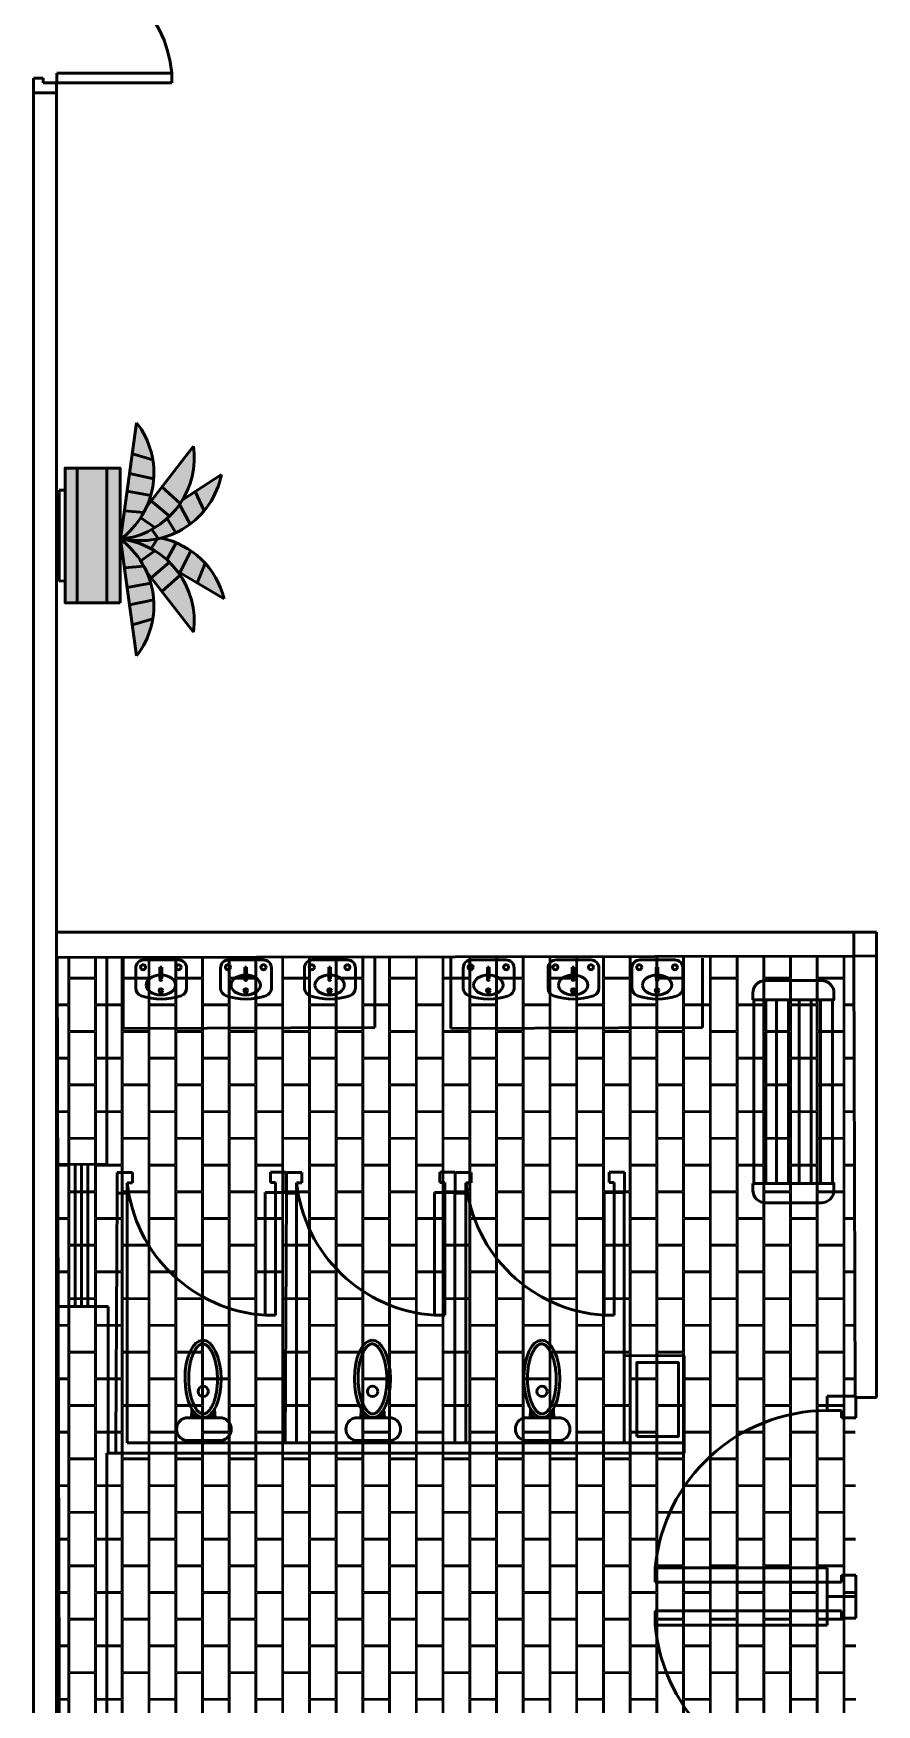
# Model space of a CAD drawing. Header units: feet. Extents: x 9 to 183943, y 42 to 62180.
# Drawn here: x 13810 to 14027.8, y 40719.9 to 41151.9 of the extents above; entities that cross this region are included whole.
import ezdxf

# ---------------------------------------------------------------- set-up
doc = ezdxf.new("R2010")
doc.units = ezdxf.units.FT
doc.header["$LTSCALE"] = 2.5
doc.header["$MEASUREMENT"] = 0
doc.layers.add('1', color=7, linetype='Continuous', lineweight=50)
doc.layers.add('3', color=7, linetype='Continuous', lineweight=30)

msp = doc.modelspace()

# ---------------------------------------------------------------- hatches: boundary and pattern name
at = {"layer": '3', "transparency": 33554559}
h = msp.add_hatch(color=256, dxfattribs=at)
h.dxf.hatch_style = 1
h.set_gradient(color1=(0, 255, 0), color2=(0, 255, 0), tint=1)
h.paths.add_polyline_path([(13840.83, 41000.55, -0.124616), (13836.66, 40990.99), (13835.55, 40999.01)])
h.paths.add_polyline_path([(13841.06, 41005.47, -0.058132), (13840.83, 41000.55), (13835.55, 40999.01), (13834.84, 41004.13)])
h.paths.add_polyline_path([(13840.31, 41009.76, -0.05132), (13841.06, 41005.47), (13834.84, 41004.13), (13834.21, 41008.65)])
h.paths.add_polyline_path([(13838.52, 41014.17, -0.056168), (13840.31, 41009.76), (13834.21, 41008.65), (13833.51, 41013.72)])
h.paths.add_polyline_path([(13838.52, 41014.17), (13833.51, 41013.72), (13832.48, 41021.1), (13833.05, 41020.66, -0.100904)])
h.paths.add_polyline_path([(13841.4, 41018.1), (13837.72, 41015.52, 0.090689), (13832.48, 41021.1, 0.007), (13833.07, 41021.17), (13833.31, 41021.02, -0.102151)])
h.paths.add_polyline_path([(13841.4, 41018.1, -0.056168), (13845.15, 41015.17), (13840.41, 41011.16), (13839.28, 41012.62, 0.038933), (13837.72, 41015.52)])
h.paths.add_polyline_path([(13845.15, 41015.17, -0.05132), (13847.93, 41011.82), (13843.2, 41007.56), (13840.41, 41011.16)])
h.paths.add_polyline_path([(13847.93, 41011.82, -0.058132), (13850.18, 41007.44), (13846.37, 41003.48), (13843.2, 41007.56)])
h.paths.add_polyline_path([(13850.18, 41007.44, -0.124616), (13851.32, 40997.07), (13846.37, 41003.48)])
h.paths.add_polyline_path([(13854.36, 41014.89, -0.124616), (13859.24, 41005.67), (13852.27, 41009.79)])
h.paths.add_polyline_path([(13854.36, 41014.89), (13852.27, 41009.79), (13847.83, 41012.43), (13850.65, 41018.13, -0.058132)])
h.paths.add_polyline_path([(13850.65, 41018.13), (13847.83, 41012.43), (13847.26, 41012.77, 0.048661), (13844.47, 41015.81), (13846.83, 41020.22, -0.05132)])
h.paths.add_polyline_path([(13846.83, 41020.22), (13844.47, 41015.81, 0.059131), (13840.37, 41018.69), (13842.03, 41021.2, 0.011737), (13843, 41021.42, -0.047396)])
h.paths.add_polyline_path([(13842.03, 41021.2), (13840.37, 41018.69, 0.088137), (13833.31, 41021.02), (13833.09, 41021.16, -0.002761), (13833.31, 41021.22, 0.103591)])
h.paths.add_polyline_path([(13840.56, 41023.63), (13842.28, 41021.25, -0.106611), (13833.31, 41021.22, -0.028748), (13835.71, 41021.69, 0.061754)])
h.paths.add_polyline_path([(13844.58, 41026.51), (13846.78, 41022.78, -0.056168), (13842.28, 41021.25), (13840.56, 41023.63, 0.058463)])
h.paths.add_polyline_path([(13851.77, 41033.43), (13854.07, 41028.43, -0.058132), (13850.51, 41025.03), (13847.73, 41030.1, 0.016797), (13848.5, 41031.3)])
h.paths.add_polyline_path([(13850.51, 41025.03, -0.05132), (13846.78, 41022.78), (13844.58, 41026.51, 0.056474), (13847.73, 41030.1)])
h.paths.add_polyline_path([(13858.56, 41037.85, -0.124616), (13854.07, 41028.43), (13851.77, 41033.43)])
h.paths.add_polyline_path([(13851.31, 41045.14, -0.184402), (13847.92, 41030.39), (13843.2, 41034.65)])
h.paths.add_polyline_path([(13847.92, 41030.39, -0.051401), (13845.14, 41027.04), (13840.4, 41031.04), (13843.2, 41034.65)])
h.paths.add_polyline_path([(13845.14, 41027.04, -0.056281), (13841.39, 41024.11), (13837.72, 41026.68, 0.039356), (13839.3, 41029.62), (13840.4, 41031.04)])
h.paths.add_polyline_path([(13841.39, 41024.11, -0.011327), (13840.56, 41023.63, -0.061754), (13835.71, 41021.69, 0.030458), (13833.17, 41021.18, -0.008214), (13832.48, 41021.1, 0.090777), (13837.72, 41026.68)])
h.paths.add_polyline_path([(13838.52, 41028.03, -0.109404), (13832.48, 41021.1), (13833.51, 41028.48)])
h.paths.add_polyline_path([(13840.31, 41032.44, -0.056168), (13838.52, 41028.03), (13833.51, 41028.48), (13834.21, 41033.55)])
h.paths.add_polyline_path([(13841.06, 41036.72, -0.05132), (13840.31, 41032.44), (13834.21, 41033.55), (13834.84, 41038.07)])
h.paths.add_polyline_path([(13840.83, 41041.64, -0.058132), (13841.06, 41036.72), (13834.84, 41038.07), (13835.55, 41043.18)])
h.paths.add_polyline_path([(13840.83, 41041.64), (13835.55, 41043.18), (13836.66, 41051.2, -0.124616)])
at = {"layer": '3'}
h = msp.add_hatch(color=256, dxfattribs=at)
h.dxf.hatch_style = 1
h.set_gradient(color1=(127, 63, 0), color2=(127, 63, 0), tint=1)
h.paths.add_polyline_path([(13829, 41004.69), (13832.4, 41004.69), (13832.4, 41039.5), (13828.99, 41039.5)])
h.paths.add_polyline_path([(13821.28, 41004.69), (13829, 41004.69), (13828.99, 41039.5), (13821.27, 41039.5)])
h.paths.add_polyline_path([(13821.27, 41039.5), (13818.17, 41039.5), (13818.17, 41004.69), (13821.28, 41004.69)])
at = {"layer": '3', "transparency": 33554500}
h = msp.add_hatch(dxfattribs=at)
h.set_pattern_fill('AR-B816C', color=18, scale=0.863182, angle=90)
h.set_pattern_definition([(90, (157811.894, 1408.6144), (-6.90545773, 6.90545773), [13.4872221, -0.3236933]), (90, (157811.5706, 1401.709), (-6.90545773, 6.90545773), [13.4872221, -0.3236933]), (180, (157811.894, 1408.6144), (-6.90545773, -6.90545773), [-7.22915106, 6.5817644]), (180, (157811.894, 1408.291), (-6.90545773, -6.90545773), [-7.22915106, 6.5817644])])
h.paths.add_polyline_path([(13817.01, 40602.96), (14022.83, 40603.3), (14021.93, 40913.36), (13816.1, 40913.01)])

# ---------------------------------------------------------------- linework, layer by layer
at = {"layer": '1'}
for p, q in [((13810, 41136.5), (13810, 41140.33)), ((13810, 41140.33), (13812.49, 41140.33)), ((13812.49, 41140.33), (13812.49, 41139.05)), ((13812.49, 41139.05), (13815.05, 41139.05)), ((13845.74, 41139.05), (13815.05, 41139.05)), ((13816, 41141.61), (13815.99, 41136.52)), ((13815.99, 41139.05), (13816, 40556.82)), ((13816, 41141.61), (13845.74, 41141.61)), ((13845.74, 41141.61), (13845.74, 41139.05)), ((13815.99, 41136.52), (13810, 41136.5)), ((13810, 40555.56), (13810, 41136.5)), ((13836.66, 41051.2), (13832.48, 41021.1)), ((13835.55, 41043.18), (13840.83, 41041.64)), ((13851.31, 41045.14), (13839.28, 41029.59)), ((13821.28, 41004.69), (13821.27, 41039.5)), ((13829, 41004.69), (13828.99, 41039.5)), ((13834.84, 41038.07), (13841.06, 41036.72)), ((13816.62, 41033.77), (13818.17, 41033.78)), ((13816.62, 41010.31), (13816.62, 41033.77)), ((13843.2, 41034.65), (13847.92, 41030.39)), ((13858.56, 41037.85), (13848.5, 41031.3)), ((13834.21, 41033.55), (13840.31, 41032.44)), ((13840.4, 41031.04), (13845.14, 41027.04)), ((13847.73, 41030.1), (13850.51, 41025.03)), ((13851.77, 41033.43), (13854.07, 41028.43)), ((13833.51, 41028.48), (13838.52, 41028.03)), ((13837.71, 41026.68), (13841.39, 41024.11)), ((13844.58, 41026.51), (13846.78, 41022.78)), ((13836.66, 40990.99), (13832.48, 41021.1)), ((13833.05, 41020.66), (13832.48, 41021.1)), ((13833.31, 41021.02), (13833.09, 41021.16)), ((13840.37, 41018.69), (13842.03, 41021.2)), ((13840.56, 41023.63), (13842.28, 41021.25)), ((13837.72, 41015.52), (13841.4, 41018.1)), ((13844.47, 41015.81), (13846.83, 41020.22)), ((13847.83, 41012.43), (13850.65, 41018.13)), ((13833.51, 41013.72), (13838.52, 41014.17)), ((13851.32, 40997.07), (13839.28, 41012.62)), ((13840.41, 41011.16), (13845.15, 41015.17)), ((13859.24, 41005.67), (13847.26, 41012.77)), ((13852.27, 41009.79), (13854.36, 41014.89)), ((13818.17, 41010.4), (13816.62, 41010.31)), ((13834.21, 41008.65), (13840.31, 41009.76)), ((13843.2, 41007.56), (13847.93, 41011.82)), ((13834.84, 41004.13), (13841.06, 41005.47)), ((13835.55, 40999.01), (13840.83, 41000.55)), ((13816, 40919.5), (14027.8, 40919.5)), ((14021.93, 40919.5), (14021.3, 40919.5)), ((14021.93, 40913.36), (14021.93, 40919.5)), ((14027.8, 40891.93), (14027.8, 40919.5)), ((13828.96, 40859.58), (13828.96, 40913.01)), ((13833.2, 40913.03), (13833.2, 40894.64)), ((13898.23, 40894.88), (13898.23, 40912.78)), ((13917.79, 40913.03), (13917.79, 40894.64)), ((13982.82, 40894.88), (13982.82, 40912.78)), ((14021.93, 40913.36), (14027.8, 40913.4)), ((13842.68, 40907.63), (13842.68, 40910.48)), ((13842.68, 40910.48), (13843.16, 40910.48)), ((13843.16, 40910.48), (13843.16, 40907.63)), ((13864.6, 40907.63), (13864.6, 40910.48)), ((13864.6, 40910.48), (13865.08, 40910.48)), ((13865.08, 40910.48), (13865.08, 40907.63)), ((13886.28, 40907.63), (13886.28, 40910.48)), ((13886.28, 40910.48), (13886.75, 40910.48)), ((13886.75, 40910.48), (13886.75, 40907.63)), ((13927.27, 40907.63), (13927.27, 40910.48)), ((13927.27, 40910.48), (13927.75, 40910.48)), ((13927.75, 40910.48), (13927.75, 40907.63)), ((13949.19, 40907.63), (13949.19, 40910.48)), ((13949.19, 40910.48), (13949.67, 40910.48)), ((13949.67, 40910.48), (13949.67, 40907.63)), ((13970.87, 40907.63), (13970.87, 40910.48)), ((13970.87, 40910.48), (13971.34, 40910.48)), ((13971.34, 40910.48), (13971.34, 40907.63)), ((13843.16, 40907.63), (13842.68, 40907.63)), ((13865.08, 40907.63), (13864.6, 40907.63)), ((13886.75, 40907.63), (13886.28, 40907.63)), ((13927.75, 40907.63), (13927.27, 40907.63)), ((13949.67, 40907.63), (13949.19, 40907.63)), ((13971.34, 40907.63), (13970.87, 40907.63)), ((13833.2, 40894.64), (13898.23, 40894.88)), ((13917.79, 40894.64), (13982.82, 40894.88)), ((14027.8, 40891.93), (14027.8, 40799.23)), ((13828.96, 40859.58), (13816.26, 40859.5)), ((13820.8, 40822.75), (13820.8, 40859.15)), ((13822.42, 40822.75), (13822.42, 40859.15)), ((13824.05, 40822.75), (13824.05, 40859.15)), ((13831.59, 40852.11), (13831.59, 40857.39)), ((13831.59, 40857.39), (13835.55, 40857.39)), ((13835.55, 40857.39), (13835.55, 40854.75)), ((13875.16, 40857.49), (13871.2, 40857.49)), ((13871.2, 40857.49), (13871.2, 40854.85)), ((13875.16, 40852.21), (13875.16, 40857.49)), ((13875.34, 40852.11), (13875.34, 40857.39)), ((13875.34, 40857.39), (13879.3, 40857.39)), ((13879.3, 40857.39), (13879.3, 40854.75)), ((13918.92, 40857.49), (13914.96, 40857.49)), ((13914.96, 40857.49), (13914.96, 40854.85)), ((13918.92, 40852.21), (13918.92, 40857.49)), ((13919.1, 40857.39), (13923.06, 40857.39)), ((13923.06, 40857.39), (13923.06, 40854.75)), ((13962.68, 40857.49), (13958.72, 40857.49)), ((13958.72, 40857.49), (13958.72, 40854.85)), ((13962.68, 40852.21), (13962.68, 40857.49)), ((13835.55, 40854.75), (13834.23, 40854.75)), ((13834.23, 40854.75), (13834.23, 40852.11)), ((13869.88, 40852.21), (13869.88, 40820.53)), ((13872.52, 40852.21), (13869.88, 40852.21)), ((13871.2, 40854.85), (13872.52, 40854.85)), ((13872.52, 40854.85), (13872.52, 40852.21)), ((13872.52, 40820.53), (13872.52, 40852.21)), ((13872.52, 40852.21), (13875.16, 40852.21)), ((13879.3, 40854.75), (13877.98, 40854.75)), ((13877.98, 40854.75), (13877.98, 40852.11)), ((13913.64, 40852.21), (13913.64, 40820.53)), ((13916.28, 40852.21), (13913.64, 40852.21)), ((13914.96, 40854.85), (13916.28, 40854.85)), ((13916.28, 40854.85), (13916.28, 40852.21)), ((13916.28, 40820.53), (13916.28, 40852.21)), ((13916.28, 40852.21), (13918.92, 40852.21)), ((13918.85, 40852.21), (13918.85, 40787.54)), ((13923.06, 40854.75), (13921.74, 40854.75)), ((13921.74, 40854.75), (13921.74, 40852.11)), ((13957.4, 40852.21), (13957.4, 40820.53)), ((13960.04, 40852.21), (13957.4, 40852.21)), ((13958.72, 40854.85), (13960.04, 40854.85)), ((13960.04, 40854.85), (13960.04, 40852.21)), ((13960.04, 40820.53), (13960.04, 40852.21)), ((13960.04, 40852.21), (13962.68, 40852.21)), ((13962.61, 40852.21), (13962.61, 40787.54)), ((13831.59, 40852.11), (13831.29, 40787.54)), ((13834.23, 40852.11), (13831.59, 40852.11)), ((13834.18, 40787.54), (13834.23, 40852.11)), ((13834.23, 40852.11), (13834.23, 40852.11)), ((13875.34, 40852.11), (13875.05, 40787.54)), ((13877.98, 40852.11), (13875.34, 40852.11)), ((13877.94, 40787.54), (13877.98, 40852.11)), ((13877.98, 40852.11), (13877.98, 40852.11)), ((13921.74, 40852.11), (13919.1, 40852.11)), ((13921.7, 40787.54), (13921.74, 40852.11)), ((13921.74, 40852.11), (13921.74, 40852.11)), ((13816.37, 40822.75), (13829.3, 40822.75)), ((13829.3, 40822.75), (13829.3, 40784.86)), ((13869.88, 40820.53), (13872.52, 40820.53)), ((13913.64, 40820.53), (13916.28, 40820.53)), ((13957.4, 40820.53), (13960.04, 40820.53)), ((13962.61, 40810.15), (13978.07, 40810.07)), ((13978.07, 40810.07), (13978.07, 40787.54)), ((13850.83, 40794), (13850.92, 40796.26)), ((13856.92, 40794.02), (13856.79, 40796.26)), ((13894.59, 40794), (13894.68, 40796.26)), ((13900.68, 40794.02), (13900.55, 40796.26)), ((13938.35, 40794), (13938.44, 40796.26)), ((13944.44, 40794.02), (13944.31, 40796.26)), ((14015.03, 40799.59), (14022.43, 40799.59)), ((14015.03, 40795.89), (14015.03, 40799.59)), ((14022.43, 40799.59), (14022.43, 40794.04)), ((14027.8, 40799.23), (14022.58, 40799.22)), ((13850.95, 40794), (13851.04, 40796.02)), ((13856.8, 40794.02), (13856.63, 40796.02)), ((13894.71, 40794), (13894.8, 40796.02)), ((13900.56, 40794.02), (13900.39, 40796.02)), ((13938.46, 40794), (13938.55, 40796.02)), ((13944.32, 40794.02), (13944.15, 40796.02)), ((14015.03, 40795.89), (14015.03, 40795.89)), ((14018.73, 40795.89), (14015.03, 40795.89)), ((14018.73, 40794.04), (14018.73, 40795.89)), ((14022.43, 40794.04), (14018.73, 40794.04)), ((13831.27, 40784.86), (13831.29, 40787.54)), ((13875.1, 40787.54), (13834.18, 40787.54)), ((13875.1, 40787.54), (13920.27, 40787.54)), ((13978.07, 40787.54), (13920.27, 40787.54)), ((13978.07, 40784.86), (13978.07, 40787.54)), ((13828.96, 40747.88), (13828.96, 40784.86)), ((13831.27, 40784.86), (13828.96, 40784.86)), ((13875.03, 40784.86), (13831.27, 40784.86)), ((13875.03, 40784.86), (13920.24, 40784.86)), ((13920.24, 40784.86), (13978.07, 40784.86)), ((14015.03, 40755.2), (13970.64, 40755.2)), ((13970.64, 40755.2), (13970.64, 40751.5)), ((14015.03, 40751.5), (14015.03, 40755.2)), ((14022.47, 40753.35), (14018.73, 40753.35)), ((14018.73, 40753.35), (14018.73, 40751.5)), ((14022.47, 40747.61), (14022.47, 40753.35)), ((13970.64, 40751.5), (14015.03, 40751.5)), ((14018.73, 40751.5), (14015.03, 40751.5)), ((14015.03, 40751.5), (14015.03, 40747.8)), ((13828.96, 40748.4), (13828.96, 40711.43)), ((14015.03, 40747.8), (14022.47, 40747.8)), ((14015.03, 40747.8), (14022.47, 40747.8)), ((14015.03, 40744.1), (14015.03, 40747.8)), ((14022.47, 40747.97), (14022.47, 40742.25)), ((13970.64, 40740.4), (13970.64, 40744.1)), ((13970.64, 40744.1), (14015.03, 40744.1)), ((14015.03, 40740.4), (13970.64, 40740.4)), ((14015.03, 40744.1), (14015.03, 40740.4)), ((14018.73, 40744.1), (14015.03, 40744.1)), ((14018.73, 40742.25), (14018.73, 40744.1)), ((14022.47, 40742.25), (14018.73, 40742.25))]:
    msp.add_line(p, q, dxfattribs=at)
for points in [[(13832.4, 41004.69), (13832.4, 41039.5), (13818.17, 41039.5), (13818.17, 41004.69)], [(13996.07, 40902.08), (13996.07, 40854.59), (13999.18, 40854.59), (13999.18, 40902.08)], [(14001.94, 40902.08), (14001.94, 40854.59), (14005.05, 40854.59), (14005.05, 40902.08)], [(14007.81, 40902.08), (14007.81, 40854.59), (14010.92, 40854.59), (14010.92, 40902.08)], [(14013.33, 40902.08), (14013.33, 40854.59), (14016.44, 40854.59), (14016.44, 40902.08)], [(13965.83, 40789.18), (13965.83, 40808.27), (13976.63, 40808.27), (13976.63, 40789.18)]]:
    msp.add_lwpolyline(points, close=True, dxfattribs=at)
msp.add_lwpolyline([(14022.56, 40701.56), (14022.83, 40603.3), (13817.01, 40602.96), (13816.1, 40913.01), (14021.93, 40913.36), (14022.26, 40799.59)], dxfattribs=at)
for points in [[(13847.46, 40912.38), (13838.54, 40912.38, 0.414214), (13836.42, 40910.27), (13836.42, 40905.1, 0.320465), (13837.85, 40903.1, 0.166667), (13848.15, 40903.1, 0.320465), (13849.57, 40905.1), (13849.57, 40910.27, 0.414214)], [(13869.38, 40912.38), (13860.45, 40912.38, 0.414214), (13858.34, 40910.27), (13858.34, 40905.1, 0.320465), (13859.77, 40903.1, 0.166667), (13870.07, 40903.1, 0.320465), (13871.49, 40905.1), (13871.49, 40910.27, 0.414214)], [(13891.06, 40912.38), (13882.13, 40912.38, 0.414214), (13880.02, 40910.27), (13880.02, 40905.1, 0.320465), (13881.44, 40903.1, 0.166667), (13891.74, 40903.1, 0.320465), (13893.17, 40905.1), (13893.17, 40910.27, 0.414214)], [(13932.05, 40912.38), (13923.13, 40912.38, 0.414214), (13921.02, 40910.27), (13921.02, 40905.1, 0.320465), (13922.44, 40903.1, 0.166667), (13932.74, 40903.1, 0.320465), (13934.17, 40905.1), (13934.17, 40910.27, 0.414214)], [(13953.97, 40912.38), (13945.05, 40912.38, 0.414214), (13942.93, 40910.27), (13942.93, 40905.1, 0.320465), (13944.36, 40903.1, 0.166667), (13954.66, 40903.1, 0.320465), (13956.09, 40905.1), (13956.09, 40910.27, 0.414214)], [(13975.65, 40912.38), (13966.72, 40912.38, 0.414214), (13964.61, 40910.27), (13964.61, 40905.1, 0.320465), (13966.04, 40903.1, 0.166667), (13976.33, 40903.1, 0.320465), (13977.76, 40905.1), (13977.76, 40910.27, 0.414214)], [(13995.85, 40902.08), (13995.85, 40903.81, -0.414214), (13999.1, 40907.06), (14013.55, 40907.06, -0.414214), (14016.8, 40903.81), (14016.8, 40902.08)], [(13995.85, 40854.59), (13995.85, 40852.86, 0.414214), (13999.1, 40849.61), (14013.55, 40849.61, 0.414214), (14016.8, 40852.86), (14016.8, 40854.59)]]:
    msp.add_lwpolyline(points, format="xyb", close=True, dxfattribs=at)
for points in [[(13849.32, 40794.02), (13858.73, 40794.02, -0.8), (13858.73, 40788.14), (13849.32, 40788.14, -0.8), (13849.32, 40794.02)], [(13893.08, 40794.02), (13902.49, 40794.02, -0.8), (13902.49, 40788.14), (13893.08, 40788.14, -0.8), (13893.08, 40794.02)], [(13936.84, 40794.02), (13946.25, 40794.02, -0.8), (13946.25, 40788.14), (13936.84, 40788.14, -0.8), (13936.84, 40794.02)]]:
    msp.add_lwpolyline(points, format="xyb", dxfattribs=at)
for centre, radius in [((13838.33, 40910.48), 0.653), ((13847.51, 40910.48), 0.653), ((13860.24, 40910.48), 0.653), ((13869.43, 40910.48), 0.653), ((13881.92, 40910.48), 0.653), ((13891.11, 40910.48), 0.653), ((13922.92, 40910.48), 0.653), ((13932.11, 40910.48), 0.653), ((13944.84, 40910.48), 0.653), ((13954.03, 40910.48), 0.653), ((13966.51, 40910.48), 0.653), ((13975.7, 40910.48), 0.653), ((13842.92, 40904.46), 0.475), ((13842.92, 40907.31), 0.238), ((13864.84, 40904.46), 0.475), ((13864.84, 40907.31), 0.238), ((13886.51, 40904.46), 0.475), ((13886.51, 40907.31), 0.238), ((13927.51, 40904.46), 0.475), ((13927.51, 40907.31), 0.238), ((13949.43, 40904.46), 0.475), ((13949.43, 40907.31), 0.238), ((13971.11, 40904.46), 0.475), ((13971.11, 40907.31), 0.238), ((13853.86, 40800.84), 1.33), ((13897.62, 40800.84), 1.33), ((13941.38, 40800.84), 1.33), ((13851.55, 40794.56), 0.27), ((13856.14, 40794.56), 0.27), ((13895.3, 40794.56), 0.27), ((13899.9, 40794.56), 0.27), ((13939.06, 40794.56), 0.27), ((13943.65, 40794.56), 0.27)]:
    msp.add_circle(centre, radius, dxfattribs=at)
for centre, radius, start, end in [((13814.97, 41138.85), 30.89, 5.1254, 89.8537), ((13819.86, 41038.19), 21.25, 306.4495, 37.7557), ((13830.3, 41042.2), 21.22, 284.7772, 7.9555), ((13837.72, 41042.01), 21.25, 257.4005, 348.7067), ((13830.3, 41042.2), 21.22, 275.9052, 277.7876), ((13819.86, 41004), 21.25, 322.2443, 53.5505), ((13838.59, 41000.63), 21.25, 97.7932, 105.0128), ((13830.27, 40999.99), 21.25, 352.1109, 81.7731), ((13838.59, 41000.63), 21.25, 13.7066, 78.0333), ((13872.42, 40858.85), 38.41, 186.1273, 266.2156), ((13916.18, 40858.85), 38.41, 186.1273, 266.2156), ((13959.94, 40858.85), 38.41, 186.1273, 266.2156), ((14015.15, 40751.21), 44.69, 90.1463, 174.8746), ((14015.15, 40744.39), 44.69, 185.1254, 269.8537)]:
    msp.add_arc(centre, radius, start, end, dxfattribs=at)
for centre, major_axis, ratio in [((13842.92, 40905.88), (-3.8, 0), 0.675676), ((13864.84, 40905.88), (-3.8, 0), 0.675676), ((13886.51, 40905.88), (-3.8, 0), 0.675676), ((13927.51, 40905.88), (-3.8, 0), 0.675676), ((13949.43, 40905.88), (-3.8, 0), 0.675676), ((13971.11, 40905.88), (-3.8, 0), 0.675676), ((13853.82, 40804.06), (-0.08, 10.01), 0.466124), ((13897.58, 40804.06), (-0.08, 10.01), 0.466124), ((13941.34, 40804.06), (-0.08, 10.01), 0.466124)]:
    msp.add_ellipse(centre, major_axis=major_axis, ratio=ratio, dxfattribs=at)
for points in [[(13853.75, 40813.12), (13853.72, 40813.12), (13853.7, 40813.12), (13853.64, 40813.12), (13853.61, 40813.11), (13853.56, 40813.11), (13853.53, 40813.1), (13853.48, 40813.09), (13853.45, 40813.08), (13853.39, 40813.07), (13853.37, 40813.06), (13853.31, 40813.04), (13853.28, 40813.03), (13853.22, 40813.01), (13853.19, 40812.99), (13853.13, 40812.96), (13853.1, 40812.95), (13853.04, 40812.92), (13853.01, 40812.9), (13852.94, 40812.86), (13852.91, 40812.84), (13852.85, 40812.79), (13852.82, 40812.77), (13852.75, 40812.72), (13852.72, 40812.69), (13852.65, 40812.64), (13852.62, 40812.61), (13852.55, 40812.55), (13852.52, 40812.52), (13852.45, 40812.45), (13852.41, 40812.41), (13852.35, 40812.34), (13852.31, 40812.3), (13852.23, 40812.21), (13852.18, 40812.15), (13852.09, 40812.03), (13852.04, 40811.97), (13851.95, 40811.83), (13851.9, 40811.77), (13851.81, 40811.62), (13851.76, 40811.55), (13851.67, 40811.39), (13851.63, 40811.31), (13851.54, 40811.15), (13851.49, 40811.06), (13851.41, 40810.89), (13851.36, 40810.8), (13851.28, 40810.62), (13851.24, 40810.52), (13851.16, 40810.33), (13851.12, 40810.23), (13851.04, 40810.03), (13851, 40809.93), (13850.92, 40809.68), (13850.87, 40809.53), (13850.78, 40809.23), (13850.73, 40809.08), (13850.65, 40808.76), (13850.61, 40808.6), (13850.53, 40808.27), (13850.49, 40808.11), (13850.43, 40807.77), (13850.39, 40807.6), (13850.33, 40807.25), (13850.31, 40807.08), (13850.26, 40806.73), (13850.24, 40806.55), (13850.2, 40806.19), (13850.18, 40806), (13850.15, 40805.64), (13850.14, 40805.45), (13850.12, 40805.08), (13850.11, 40804.9), (13850.1, 40804.53), (13850.1, 40804.34), (13850.1, 40803.97), (13850.1, 40803.78), (13850.11, 40803.41), (13850.12, 40803.22), (13850.14, 40802.85), (13850.16, 40802.67), (13850.19, 40802.3), (13850.2, 40802.12), (13850.25, 40801.76), (13850.27, 40801.58), (13850.32, 40801.22), (13850.35, 40801.04), (13850.41, 40800.7), (13850.44, 40800.52), (13850.51, 40800.18), (13850.54, 40800.01), (13850.62, 40799.68), (13850.66, 40799.52), (13850.75, 40799.2), (13850.8, 40799.05), (13850.89, 40798.74), (13850.94, 40798.59), (13851.04, 40798.3), (13851.09, 40798.16), (13851.2, 40797.88), (13851.26, 40797.75), (13851.37, 40797.49), (13851.43, 40797.36), (13851.55, 40797.12), (13851.61, 40797), (13851.73, 40796.79), (13851.78, 40796.7), (13851.89, 40796.53), (13851.94, 40796.44), (13852.05, 40796.28), (13852.11, 40796.21), (13852.22, 40796.06), (13852.27, 40795.99), (13852.38, 40795.86), (13852.44, 40795.8), (13852.54, 40795.69), (13852.58, 40795.65), (13852.67, 40795.56), (13852.72, 40795.52), (13852.8, 40795.45), (13852.85, 40795.41), (13852.93, 40795.35), (13852.98, 40795.32), (13853.06, 40795.26), (13853.1, 40795.24), (13853.18, 40795.19), (13853.21, 40795.18), (13853.28, 40795.14), (13853.31, 40795.13), (13853.38, 40795.1), (13853.41, 40795.09), (13853.47, 40795.07), (13853.51, 40795.06), (13853.57, 40795.04), (13853.6, 40795.03), (13853.66, 40795.02), (13853.69, 40795.01), (13853.75, 40795.01), (13853.78, 40795), (13853.84, 40795), (13853.86, 40795), (13853.92, 40795), (13853.95, 40795), (13854.01, 40795.01), (13854.04, 40795.01), (13854.1, 40795.02), (13854.13, 40795.02), (13854.19, 40795.04), (13854.22, 40795.04), (13854.28, 40795.06), (13854.31, 40795.07), (13854.38, 40795.1), (13854.41, 40795.11), (13854.47, 40795.14), (13854.5, 40795.15), (13854.57, 40795.19), (13854.61, 40795.21), (13854.67, 40795.25), (13854.71, 40795.27), (13854.78, 40795.32), (13854.81, 40795.34), (13854.88, 40795.4), (13854.92, 40795.42), (13854.99, 40795.48), (13855.03, 40795.52), (13855.1, 40795.58), (13855.14, 40795.62), (13855.21, 40795.69), (13855.25, 40795.73), (13855.32, 40795.81), (13855.36, 40795.85), (13855.43, 40795.94), (13855.47, 40795.99), (13855.54, 40796.08), (13855.58, 40796.13), (13855.67, 40796.25), (13855.72, 40796.32), (13855.82, 40796.48), (13855.87, 40796.55), (13855.96, 40796.72), (13856.01, 40796.8), (13856.11, 40796.98), (13856.15, 40797.07), (13856.25, 40797.26), (13856.29, 40797.35), (13856.38, 40797.55), (13856.42, 40797.65), (13856.51, 40797.86), (13856.55, 40797.97), (13856.63, 40798.19), (13856.67, 40798.3), (13856.75, 40798.53), (13856.79, 40798.64), (13856.86, 40798.88), (13856.89, 40799), (13856.96, 40799.24), (13856.99, 40799.37), (13857.07, 40799.66), (13857.11, 40799.84), (13857.18, 40800.19), (13857.22, 40800.38), (13857.29, 40800.74), (13857.32, 40800.93), (13857.37, 40801.31), (13857.39, 40801.5), (13857.44, 40801.88), (13857.46, 40802.08), (13857.49, 40802.47), (13857.5, 40802.66), (13857.52, 40803.06), (13857.53, 40803.26), (13857.54, 40803.65), (13857.54, 40803.85), (13857.54, 40804.25), (13857.53, 40804.45), (13857.52, 40804.85), (13857.51, 40805.04), (13857.49, 40805.44), (13857.47, 40805.64), (13857.43, 40806.03), (13857.41, 40806.22), (13857.36, 40806.61), (13857.34, 40806.8), (13857.28, 40807.17), (13857.25, 40807.36), (13857.18, 40807.73), (13857.14, 40807.91), (13857.06, 40808.26), (13857.02, 40808.44), (13856.93, 40808.78), (13856.88, 40808.95), (13856.78, 40809.28), (13856.73, 40809.44), (13856.62, 40809.76), (13856.57, 40809.91), (13856.45, 40810.21), (13856.39, 40810.35), (13856.27, 40810.63), (13856.21, 40810.77), (13856.09, 40811), (13856.04, 40811.1), (13855.93, 40811.3), (13855.87, 40811.4), (13855.76, 40811.58), (13855.71, 40811.67), (13855.59, 40811.83), (13855.53, 40811.91), (13855.42, 40812.07), (13855.36, 40812.14), (13855.26, 40812.26), (13855.21, 40812.31), (13855.12, 40812.41), (13855.07, 40812.46), (13854.98, 40812.55), (13854.93, 40812.59), (13854.84, 40812.67), (13854.79, 40812.71), (13854.7, 40812.78), (13854.66, 40812.81), (13854.58, 40812.86), (13854.54, 40812.88), (13854.47, 40812.92), (13854.43, 40812.94), (13854.37, 40812.98), (13854.33, 40812.99), (13854.26, 40813.02), (13854.23, 40813.03), (13854.17, 40813.06), (13854.13, 40813.07), (13854.07, 40813.08), (13854.04, 40813.09), (13853.98, 40813.1), (13853.95, 40813.11), (13853.88, 40813.12), (13853.85, 40813.12), (13853.8, 40813.12), (13853.77, 40813.12), (13853.75, 40813.12)], [(13897.51, 40813.12), (13897.48, 40813.12), (13897.45, 40813.12), (13897.4, 40813.12), (13897.37, 40813.11), (13897.32, 40813.11), (13897.29, 40813.1), (13897.24, 40813.09), (13897.21, 40813.08), (13897.15, 40813.07), (13897.12, 40813.06), (13897.07, 40813.04), (13897.04, 40813.03), (13896.98, 40813.01), (13896.95, 40812.99), (13896.89, 40812.96), (13896.86, 40812.95), (13896.8, 40812.92), (13896.77, 40812.9), (13896.7, 40812.86), (13896.67, 40812.84), (13896.61, 40812.79), (13896.57, 40812.77), (13896.51, 40812.72), (13896.48, 40812.69), (13896.41, 40812.64), (13896.38, 40812.61), (13896.31, 40812.55), (13896.28, 40812.52), (13896.21, 40812.45), (13896.17, 40812.41), (13896.11, 40812.34), (13896.07, 40812.3), (13895.99, 40812.21), (13895.94, 40812.15), (13895.85, 40812.03), (13895.8, 40811.97), (13895.71, 40811.83), (13895.66, 40811.77), (13895.57, 40811.62), (13895.52, 40811.55), (13895.43, 40811.39), (13895.38, 40811.31), (13895.3, 40811.15), (13895.25, 40811.06), (13895.17, 40810.89), (13895.12, 40810.8), (13895.04, 40810.62), (13895, 40810.52), (13894.92, 40810.33), (13894.88, 40810.23), (13894.8, 40810.03), (13894.76, 40809.93), (13894.68, 40809.68), (13894.63, 40809.53), (13894.53, 40809.23), (13894.49, 40809.08), (13894.41, 40808.76), (13894.36, 40808.6), (13894.29, 40808.27), (13894.25, 40808.11), (13894.18, 40807.77), (13894.15, 40807.6), (13894.09, 40807.25), (13894.07, 40807.08), (13894.02, 40806.73), (13894, 40806.55), (13893.96, 40806.19), (13893.94, 40806), (13893.91, 40805.64), (13893.9, 40805.45), (13893.88, 40805.08), (13893.87, 40804.9), (13893.86, 40804.53), (13893.86, 40804.34), (13893.86, 40803.97), (13893.86, 40803.78), (13893.87, 40803.41), (13893.88, 40803.22), (13893.9, 40802.85), (13893.91, 40802.67), (13893.95, 40802.3), (13893.96, 40802.12), (13894, 40801.76), (13894.03, 40801.58), (13894.08, 40801.22), (13894.11, 40801.04), (13894.17, 40800.7), (13894.2, 40800.52), (13894.27, 40800.18), (13894.3, 40800.01), (13894.38, 40799.68), (13894.42, 40799.52), (13894.51, 40799.2), (13894.55, 40799.05), (13894.65, 40798.74), (13894.7, 40798.59), (13894.8, 40798.3), (13894.85, 40798.16), (13894.96, 40797.88), (13895.02, 40797.75), (13895.13, 40797.49), (13895.19, 40797.36), (13895.31, 40797.12), (13895.37, 40797), (13895.49, 40796.79), (13895.54, 40796.7), (13895.65, 40796.53), (13895.7, 40796.44), (13895.81, 40796.28), (13895.87, 40796.21), (13895.98, 40796.06), (13896.03, 40795.99), (13896.14, 40795.86), (13896.2, 40795.8), (13896.3, 40795.69), (13896.34, 40795.65), (13896.43, 40795.56), (13896.48, 40795.52), (13896.56, 40795.45), (13896.61, 40795.41), (13896.69, 40795.35), (13896.74, 40795.32), (13896.82, 40795.26), (13896.86, 40795.24), (13896.94, 40795.19), (13896.97, 40795.18), (13897.04, 40795.14), (13897.07, 40795.13), (13897.14, 40795.1), (13897.17, 40795.09), (13897.23, 40795.07), (13897.26, 40795.06), (13897.33, 40795.04), (13897.36, 40795.03), (13897.42, 40795.02), (13897.45, 40795.01), (13897.51, 40795.01), (13897.54, 40795), (13897.59, 40795), (13897.62, 40795), (13897.68, 40795), (13897.71, 40795), (13897.77, 40795.01), (13897.8, 40795.01), (13897.86, 40795.02), (13897.89, 40795.02), (13897.95, 40795.04), (13897.98, 40795.04), (13898.04, 40795.06), (13898.07, 40795.07), (13898.13, 40795.1), (13898.17, 40795.11), (13898.23, 40795.14), (13898.26, 40795.15), (13898.33, 40795.19), (13898.36, 40795.21), (13898.43, 40795.25), (13898.47, 40795.27), (13898.54, 40795.32), (13898.57, 40795.34), (13898.64, 40795.4), (13898.68, 40795.42), (13898.75, 40795.48), (13898.79, 40795.52), (13898.86, 40795.58), (13898.9, 40795.62), (13898.97, 40795.69), (13899.01, 40795.73), (13899.08, 40795.81), (13899.12, 40795.85), (13899.19, 40795.94), (13899.23, 40795.99), (13899.3, 40796.08), (13899.34, 40796.13), (13899.43, 40796.25), (13899.48, 40796.32), (13899.58, 40796.48), (13899.63, 40796.55), (13899.72, 40796.72), (13899.77, 40796.8), (13899.87, 40796.98), (13899.91, 40797.07), (13900.01, 40797.26), (13900.05, 40797.35), (13900.14, 40797.55), (13900.18, 40797.65), (13900.27, 40797.86), (13900.31, 40797.97), (13900.39, 40798.19), (13900.43, 40798.3), (13900.51, 40798.53), (13900.55, 40798.64), (13900.62, 40798.88), (13900.65, 40799), (13900.72, 40799.24), (13900.75, 40799.37), (13900.83, 40799.66), (13900.87, 40799.84), (13900.94, 40800.19), (13900.98, 40800.38), (13901.04, 40800.74), (13901.07, 40800.93), (13901.13, 40801.31), (13901.15, 40801.5), (13901.2, 40801.88), (13901.22, 40802.08), (13901.25, 40802.47), (13901.26, 40802.66), (13901.28, 40803.06), (13901.29, 40803.26), (13901.3, 40803.65), (13901.3, 40803.85), (13901.3, 40804.25), (13901.29, 40804.45), (13901.28, 40804.85), (13901.27, 40805.04), (13901.24, 40805.44), (13901.23, 40805.64), (13901.19, 40806.03), (13901.17, 40806.22), (13901.12, 40806.61), (13901.1, 40806.8), (13901.04, 40807.17), (13901.01, 40807.36), (13900.94, 40807.73), (13900.9, 40807.91), (13900.82, 40808.26), (13900.78, 40808.44), (13900.69, 40808.78), (13900.64, 40808.95), (13900.54, 40809.28), (13900.49, 40809.44), (13900.38, 40809.76), (13900.33, 40809.91), (13900.21, 40810.21), (13900.15, 40810.35), (13900.03, 40810.63), (13899.97, 40810.77), (13899.85, 40811), (13899.8, 40811.1), (13899.69, 40811.3), (13899.63, 40811.4), (13899.52, 40811.58), (13899.46, 40811.67), (13899.35, 40811.83), (13899.29, 40811.91), (13899.18, 40812.07), (13899.12, 40812.14), (13899.02, 40812.26), (13898.97, 40812.31), (13898.88, 40812.41), (13898.83, 40812.46), (13898.74, 40812.55), (13898.69, 40812.59), (13898.6, 40812.67), (13898.55, 40812.71), (13898.46, 40812.78), (13898.42, 40812.81), (13898.34, 40812.86), (13898.3, 40812.88), (13898.23, 40812.92), (13898.19, 40812.94), (13898.12, 40812.98), (13898.09, 40812.99), (13898.02, 40813.02), (13897.99, 40813.03), (13897.92, 40813.06), (13897.89, 40813.07), (13897.83, 40813.08), (13897.8, 40813.09), (13897.74, 40813.1), (13897.7, 40813.11), (13897.64, 40813.12), (13897.61, 40813.12), (13897.56, 40813.12), (13897.53, 40813.12), (13897.51, 40813.12)], [(13941.27, 40813.12), (13941.24, 40813.12), (13941.21, 40813.12), (13941.16, 40813.12), (13941.13, 40813.11), (13941.08, 40813.11), (13941.05, 40813.1), (13941, 40813.09), (13940.97, 40813.08), (13940.91, 40813.07), (13940.88, 40813.06), (13940.83, 40813.04), (13940.8, 40813.03), (13940.74, 40813.01), (13940.71, 40812.99), (13940.65, 40812.96), (13940.62, 40812.95), (13940.56, 40812.92), (13940.53, 40812.9), (13940.46, 40812.86), (13940.43, 40812.84), (13940.37, 40812.79), (13940.33, 40812.77), (13940.27, 40812.72), (13940.24, 40812.69), (13940.17, 40812.64), (13940.14, 40812.61), (13940.07, 40812.55), (13940.03, 40812.52), (13939.97, 40812.45), (13939.93, 40812.41), (13939.87, 40812.34), (13939.83, 40812.3), (13939.75, 40812.21), (13939.7, 40812.15), (13939.61, 40812.03), (13939.56, 40811.97), (13939.47, 40811.83), (13939.42, 40811.77), (13939.33, 40811.62), (13939.28, 40811.55), (13939.19, 40811.39), (13939.14, 40811.31), (13939.05, 40811.15), (13939.01, 40811.06), (13938.92, 40810.89), (13938.88, 40810.8), (13938.8, 40810.62), (13938.76, 40810.52), (13938.68, 40810.33), (13938.64, 40810.23), (13938.56, 40810.03), (13938.52, 40809.93), (13938.44, 40809.68), (13938.39, 40809.53), (13938.29, 40809.23), (13938.25, 40809.08), (13938.16, 40808.76), (13938.12, 40808.6), (13938.05, 40808.27), (13938.01, 40808.11), (13937.94, 40807.77), (13937.91, 40807.6), (13937.85, 40807.25), (13937.83, 40807.08), (13937.78, 40806.73), (13937.75, 40806.55), (13937.72, 40806.19), (13937.7, 40806), (13937.67, 40805.64), (13937.66, 40805.45), (13937.64, 40805.08), (13937.63, 40804.9), (13937.62, 40804.53), (13937.62, 40804.34), (13937.62, 40803.97), (13937.62, 40803.78), (13937.63, 40803.41), (13937.64, 40803.22), (13937.66, 40802.85), (13937.67, 40802.67), (13937.7, 40802.3), (13937.72, 40802.12), (13937.76, 40801.76), (13937.79, 40801.58), (13937.84, 40801.22), (13937.86, 40801.04), (13937.92, 40800.7), (13937.96, 40800.52), (13938.03, 40800.18), (13938.06, 40800.01), (13938.14, 40799.68), (13938.18, 40799.52), (13938.27, 40799.2), (13938.31, 40799.05), (13938.41, 40798.74), (13938.46, 40798.59), (13938.56, 40798.3), (13938.61, 40798.16), (13938.72, 40797.88), (13938.78, 40797.75), (13938.89, 40797.49), (13938.95, 40797.36), (13939.07, 40797.12), (13939.13, 40797), (13939.25, 40796.79), (13939.3, 40796.7), (13939.41, 40796.53), (13939.46, 40796.44), (13939.57, 40796.28), (13939.62, 40796.21), (13939.73, 40796.06), (13939.79, 40795.99), (13939.9, 40795.86), (13939.96, 40795.8), (13940.06, 40795.69), (13940.1, 40795.65), (13940.19, 40795.56), (13940.23, 40795.52), (13940.32, 40795.45), (13940.37, 40795.41), (13940.45, 40795.35), (13940.5, 40795.32), (13940.58, 40795.26), (13940.62, 40795.24), (13940.7, 40795.19), (13940.73, 40795.18), (13940.8, 40795.14), (13940.83, 40795.13), (13940.9, 40795.1), (13940.93, 40795.09), (13940.99, 40795.07), (13941.02, 40795.06), (13941.09, 40795.04), (13941.12, 40795.03), (13941.18, 40795.02), (13941.21, 40795.01), (13941.27, 40795.01), (13941.3, 40795), (13941.35, 40795), (13941.38, 40795), (13941.44, 40795), (13941.47, 40795), (13941.53, 40795.01), (13941.56, 40795.01), (13941.62, 40795.02), (13941.65, 40795.02), (13941.71, 40795.04), (13941.74, 40795.04), (13941.8, 40795.06), (13941.83, 40795.07), (13941.89, 40795.1), (13941.93, 40795.11), (13941.99, 40795.14), (13942.02, 40795.15), (13942.09, 40795.19), (13942.12, 40795.21), (13942.19, 40795.25), (13942.23, 40795.27), (13942.3, 40795.32), (13942.33, 40795.34), (13942.4, 40795.4), (13942.44, 40795.42), (13942.51, 40795.48), (13942.55, 40795.52), (13942.62, 40795.58), (13942.66, 40795.62), (13942.73, 40795.69), (13942.77, 40795.73), (13942.84, 40795.81), (13942.88, 40795.85), (13942.95, 40795.94), (13942.99, 40795.99), (13943.06, 40796.08), (13943.1, 40796.13), (13943.19, 40796.25), (13943.24, 40796.32), (13943.34, 40796.48), (13943.38, 40796.55), (13943.48, 40796.72), (13943.53, 40796.8), (13943.63, 40796.98), (13943.67, 40797.07), (13943.77, 40797.26), (13943.81, 40797.35), (13943.9, 40797.55), (13943.94, 40797.65), (13944.03, 40797.86), (13944.07, 40797.97), (13944.15, 40798.19), (13944.19, 40798.3), (13944.27, 40798.53), (13944.31, 40798.64), (13944.38, 40798.88), (13944.41, 40799), (13944.48, 40799.24), (13944.51, 40799.37), (13944.59, 40799.66), (13944.63, 40799.84), (13944.7, 40800.19), (13944.74, 40800.38), (13944.8, 40800.74), (13944.83, 40800.93), (13944.89, 40801.31), (13944.91, 40801.5), (13944.96, 40801.88), (13944.97, 40802.08), (13945.01, 40802.47), (13945.02, 40802.66), (13945.04, 40803.06), (13945.05, 40803.26), (13945.06, 40803.65), (13945.06, 40803.85), (13945.06, 40804.25), (13945.05, 40804.45), (13945.04, 40804.85), (13945.03, 40805.04), (13945, 40805.44), (13944.99, 40805.64), (13944.95, 40806.03), (13944.93, 40806.22), (13944.88, 40806.61), (13944.86, 40806.8), (13944.8, 40807.17), (13944.76, 40807.36), (13944.7, 40807.73), (13944.66, 40807.91), (13944.58, 40808.26), (13944.54, 40808.44), (13944.45, 40808.78), (13944.4, 40808.95), (13944.3, 40809.28), (13944.25, 40809.44), (13944.14, 40809.76), (13944.09, 40809.91), (13943.97, 40810.21), (13943.91, 40810.35), (13943.79, 40810.63), (13943.72, 40810.77), (13943.61, 40811), (13943.55, 40811.1), (13943.45, 40811.3), (13943.39, 40811.4), (13943.28, 40811.58), (13943.22, 40811.67), (13943.11, 40811.83), (13943.05, 40811.91), (13942.94, 40812.07), (13942.88, 40812.14), (13942.78, 40812.26), (13942.73, 40812.31), (13942.63, 40812.41), (13942.59, 40812.46), (13942.49, 40812.55), (13942.45, 40812.59), (13942.36, 40812.67), (13942.31, 40812.71), (13942.22, 40812.78), (13942.18, 40812.81), (13942.1, 40812.86), (13942.06, 40812.88), (13941.99, 40812.92), (13941.95, 40812.94), (13941.88, 40812.98), (13941.85, 40812.99), (13941.78, 40813.02), (13941.75, 40813.03), (13941.68, 40813.06), (13941.65, 40813.07), (13941.59, 40813.08), (13941.56, 40813.09), (13941.49, 40813.1), (13941.46, 40813.11), (13941.4, 40813.12), (13941.37, 40813.12), (13941.32, 40813.12), (13941.29, 40813.12), (13941.27, 40813.12)]]:
    msp.add_open_spline(points, degree=3, knots=[0, 0, 0, 0, 0.030496, 0.030496, 0.060992, 0.060992, 0.091488, 0.091488, 0.121985, 0.121985, 0.152481, 0.152481, 0.182977, 0.182977, 0.213473, 0.213473, 0.243969, 0.243969, 0.274465, 0.274465, 0.304961, 0.304961, 0.335457, 0.335457, 0.365954, 0.365954, 0.39645, 0.39645, 0.426946, 0.426946, 0.457442, 0.457442, 0.487938, 0.487938, 0.530636, 0.530636, 0.573334, 0.573334, 0.616032, 0.616032, 0.65873, 0.65873, 0.701429, 0.701429, 0.744127, 0.744127, 0.786825, 0.786825, 0.829523, 0.829523, 0.872221, 0.872221, 0.914919, 0.914919, 0.973376, 0.973376, 1.031832, 1.031832, 1.090289, 1.090289, 1.148746, 1.148746, 1.207203, 1.207203, 1.265659, 1.265659, 1.324116, 1.324116, 1.382573, 1.382573, 1.441029, 1.441029, 1.499486, 1.499486, 1.557943, 1.557943, 1.6164, 1.6164, 1.674856, 1.674856, 1.733313, 1.733313, 1.79177, 1.79177, 1.850227, 1.850227, 1.908683, 1.908683, 1.96714, 1.96714, 2.025597, 2.025597, 2.084053, 2.084053, 2.14251, 2.14251, 2.200967, 2.200967, 2.259424, 2.259424, 2.31788, 2.31788, 2.376337, 2.376337, 2.434794, 2.434794, 2.483607, 2.483607, 2.53242, 2.53242, 2.581233, 2.581233, 2.630046, 2.630046, 2.678859, 2.678859, 2.718578, 2.718578, 2.758297, 2.758297, 2.798017, 2.798017, 2.837736, 2.837736, 2.877456, 2.877456, 2.910603, 2.910603, 2.943751, 2.943751, 2.976898, 2.976898, 3.010046, 3.010046, 3.043194, 3.043194, 3.076341, 3.076341, 3.109489, 3.109489, 3.142636, 3.142636, 3.175784, 3.175784, 3.208931, 3.208931, 3.242079, 3.242079, 3.275226, 3.275226, 3.308374, 3.308374, 3.341521, 3.341521, 3.374669, 3.374669, 3.407817, 3.407817, 3.440964, 3.440964, 3.474112, 3.474112, 3.507259, 3.507259, 3.540407, 3.540407, 3.573554, 3.573554, 3.606702, 3.606702, 3.639849, 3.639849, 3.672997, 3.672997, 3.706144, 3.706144, 3.751834, 3.751834, 3.797523, 3.797523, 3.843213, 3.843213, 3.888902, 3.888902, 3.934592, 3.934592, 3.980281, 3.980281, 4.025971, 4.025971, 4.07166, 4.07166, 4.117349, 4.117349, 4.163039, 4.163039, 4.208728, 4.208728, 4.27117, 4.27117, 4.333612, 4.333612, 4.396053, 4.396053, 4.458495, 4.458495, 4.520937, 4.520937, 4.583378, 4.583378, 4.64582, 4.64582, 4.708262, 4.708262, 4.770703, 4.770703, 4.833145, 4.833145, 4.895587, 4.895587, 4.958028, 4.958028, 5.02047, 5.02047, 5.082912, 5.082912, 5.145353, 5.145353, 5.207795, 5.207795, 5.270237, 5.270237, 5.332678, 5.332678, 5.39512, 5.39512, 5.457562, 5.457562, 5.520003, 5.520003, 5.570866, 5.570866, 5.62173, 5.62173, 5.672593, 5.672593, 5.723456, 5.723456, 5.774319, 5.774319, 5.815745, 5.815745, 5.857172, 5.857172, 5.898598, 5.898598, 5.940024, 5.940024, 5.981451, 5.981451, 6.015627, 6.015627, 6.049803, 6.049803, 6.083979, 6.083979, 6.118156, 6.118156, 6.152332, 6.152332, 6.186508, 6.186508, 6.220684, 6.220684, 6.25486, 6.25486, 6.283185, 6.283185, 6.283185, 6.283185], dxfattribs=at)

doc.saveas('drawing.dxf')
